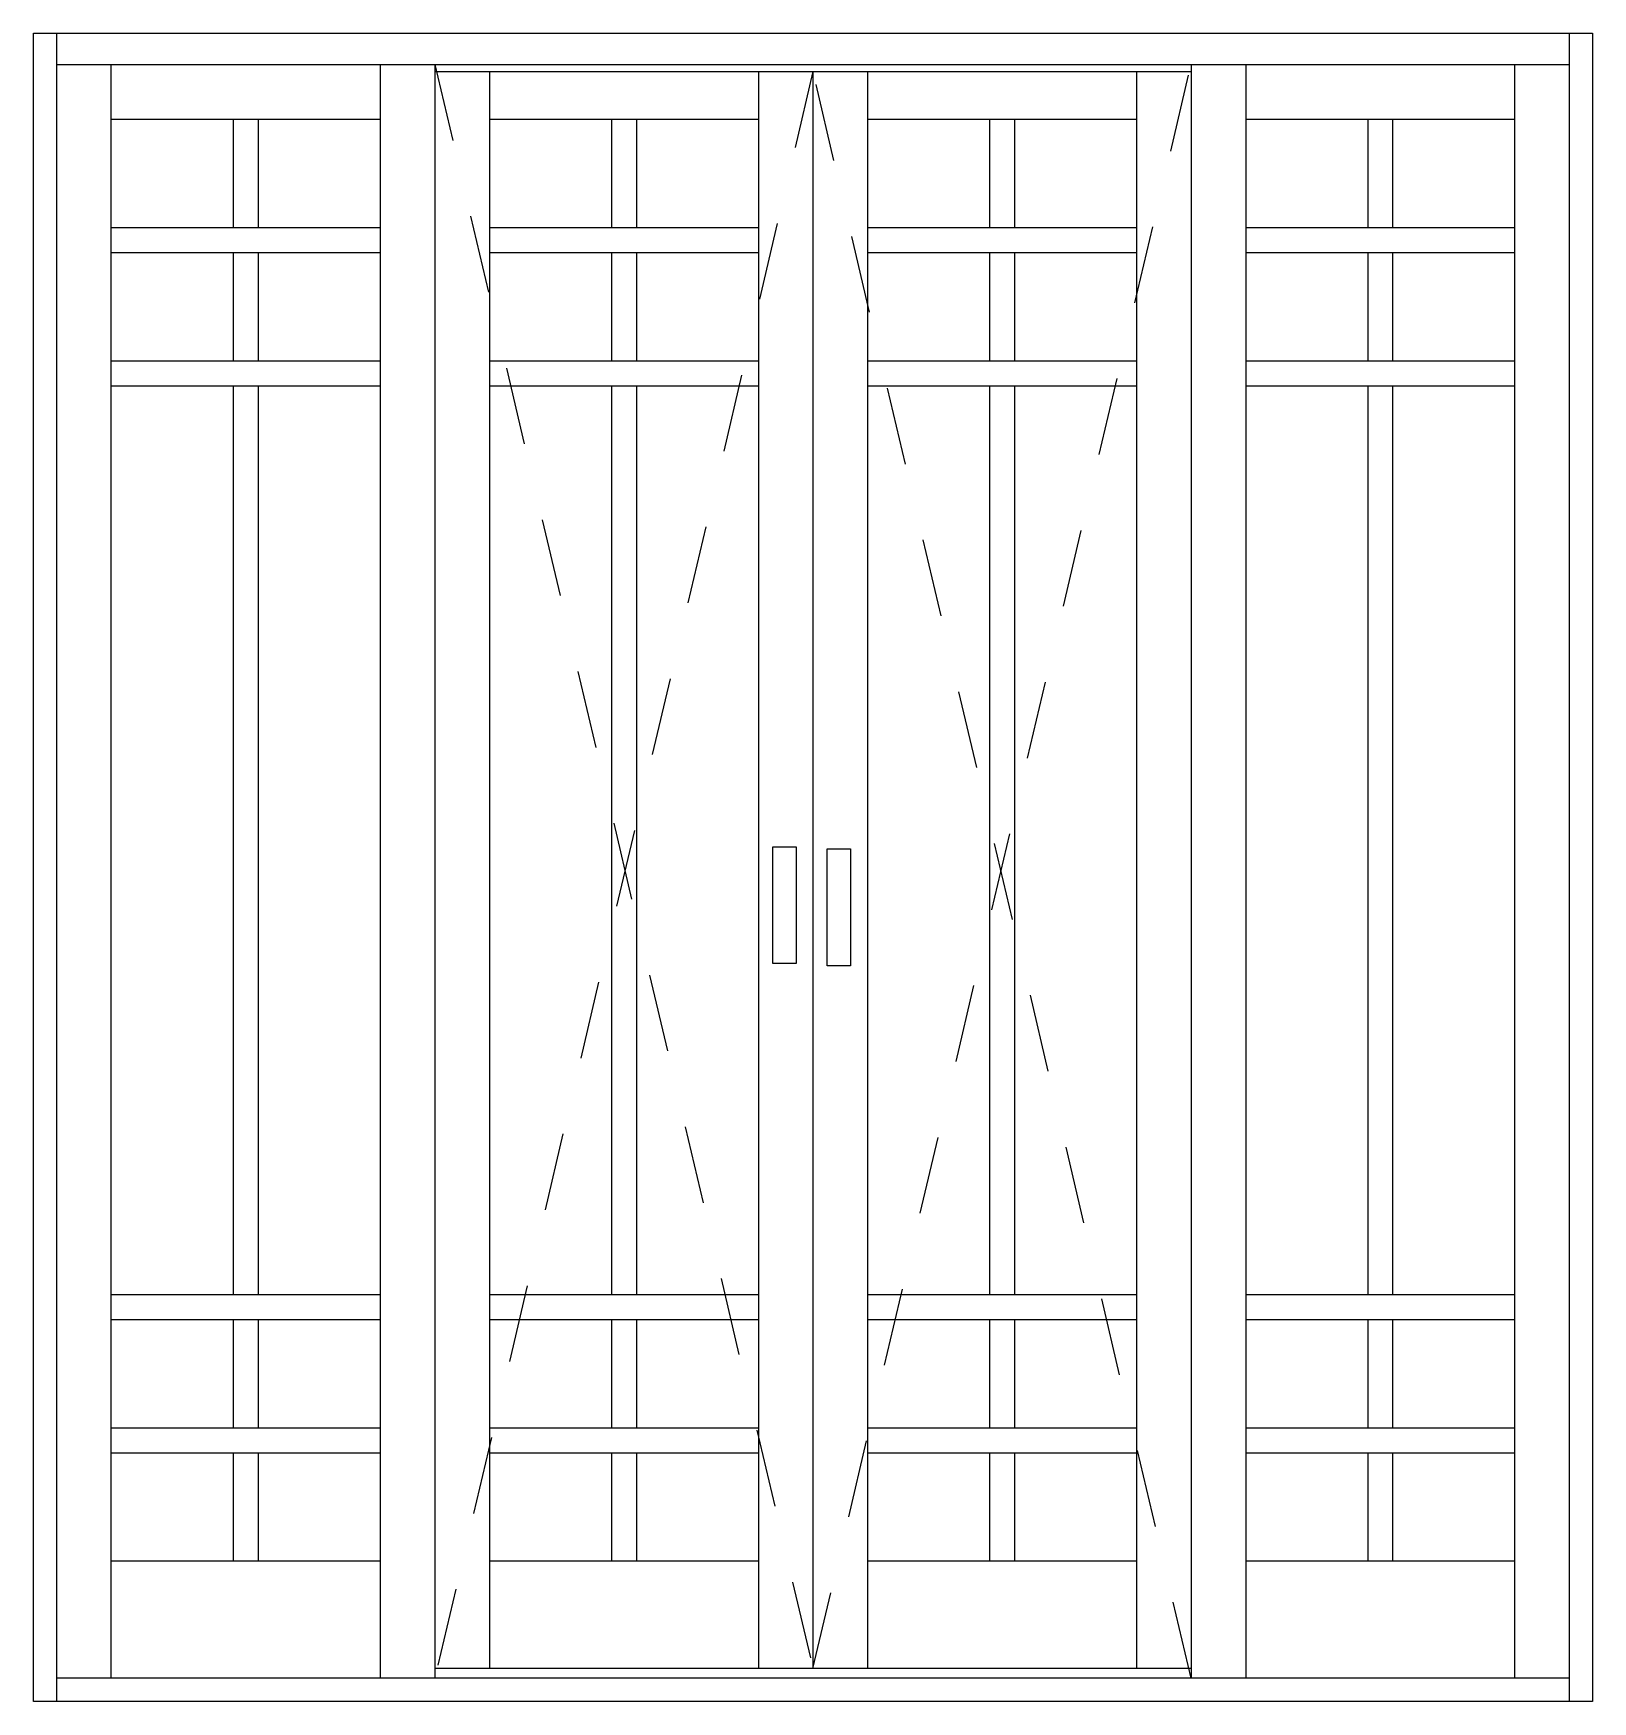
# Model space of a CAD drawing. Header units: millimetres. Extents: x 105.21 to 107.21, y 1312.89 to 1315.03.
import ezdxf

# ---------------------------------------------------------------- set-up
doc = ezdxf.new("R2010")
doc.units = ezdxf.units.MM
doc.header["$LTSCALE"] = 0.5
doc.linetypes.add('HIDDEN2', pattern=[0.1875, 0.125, -0.0625])
doc.layers.add('Gravia_Portas', color=1, linetype='Continuous')
doc.layers.add('Gravia_Portas_hidden2', color=1, linetype='HIDDEN2')

msp = doc.modelspace()

# ---------------------------------------------------------------- linework, layer by layer
at = {"layer": 'Gravia_Portas', "color": 2}
for p, q in [((105.2072, 1312.8864), (105.2072, 1315.0264)), ((105.2072, 1315.0264), (107.2072, 1315.0264)), ((107.2072, 1315.0264), (107.2072, 1312.8864)), ((107.2072, 1312.8864), (105.2072, 1312.8864))]:
    msp.add_line(p, q, dxfattribs=at)
at = {"layer": 'Gravia_Portas'}
for p, q in [((105.2372, 1312.8864), (105.2372, 1315.0264)), ((107.1772, 1315.0264), (107.1772, 1312.8864)), ((105.2372, 1314.9864), (107.1772, 1314.9864)), ((105.3072, 1312.9164), (105.3072, 1314.9864)), ((105.6522, 1314.9864), (105.6522, 1312.9164)), ((105.7222, 1314.9864), (105.7222, 1312.9164)), ((105.7222, 1314.9773), (106.6922, 1314.9773)), ((105.7922, 1314.9773), (105.7922, 1312.9288)), ((106.1372, 1314.9773), (106.1372, 1312.9288)), ((106.2072, 1314.9773), (106.2072, 1312.9288)), ((106.2772, 1314.9773), (106.2772, 1312.9288)), ((106.6222, 1314.9773), (106.6222, 1312.9288)), ((106.6922, 1314.9864), (106.6922, 1312.9164)), ((106.7622, 1314.9864), (106.7622, 1312.9164)), ((107.1072, 1314.9864), (107.1072, 1312.9164)), ((105.3072, 1314.9164), (105.6522, 1314.9164)), ((105.4637, 1314.9164), (105.4637, 1314.7773)), ((105.4957, 1314.9164), (105.4957, 1314.7773)), ((105.7922, 1314.9164), (106.1372, 1314.9164)), ((105.9487, 1314.9164), (105.9487, 1314.7773)), ((105.9807, 1314.9164), (105.9807, 1314.7773)), ((106.2772, 1314.9164), (106.6222, 1314.9164)), ((106.4337, 1314.9164), (106.4337, 1314.7773)), ((106.4657, 1314.9164), (106.4657, 1314.7773)), ((106.7622, 1314.9164), (107.1072, 1314.9164)), ((106.9187, 1314.9164), (106.9187, 1314.7773)), ((106.9507, 1314.9164), (106.9507, 1314.7773)), ((105.3072, 1314.7773), (105.6522, 1314.7773)), ((105.7922, 1314.7773), (106.1372, 1314.7773)), ((106.2772, 1314.7773), (106.6222, 1314.7773)), ((106.7622, 1314.7773), (107.1072, 1314.7773)), ((105.3072, 1314.7453), (105.6522, 1314.7453)), ((105.4637, 1314.7453), (105.4637, 1314.6062)), ((105.4957, 1314.7453), (105.4957, 1314.6062)), ((105.7922, 1314.7453), (106.1372, 1314.7453)), ((105.9487, 1314.7453), (105.9487, 1314.6062)), ((105.9807, 1314.7453), (105.9807, 1314.6062)), ((106.2772, 1314.7453), (106.6222, 1314.7453)), ((106.4337, 1314.7453), (106.4337, 1314.6062)), ((106.4657, 1314.7453), (106.4657, 1314.6062)), ((106.7622, 1314.7453), (107.1072, 1314.7453)), ((106.9187, 1314.7453), (106.9187, 1314.6062)), ((106.9507, 1314.7453), (106.9507, 1314.6062)), ((105.3072, 1314.6062), (105.6522, 1314.6062)), ((105.7922, 1314.6062), (106.1372, 1314.6062)), ((106.2772, 1314.6062), (106.6222, 1314.6062)), ((106.7622, 1314.6062), (107.1072, 1314.6062)), ((105.3072, 1314.5742), (105.6522, 1314.5742)), ((105.4637, 1314.5742), (105.4637, 1313.4085)), ((105.4957, 1314.5742), (105.4957, 1313.4085)), ((105.7922, 1314.5742), (106.1372, 1314.5742)), ((105.9487, 1314.5742), (105.9487, 1313.4085)), ((105.9807, 1314.5742), (105.9807, 1313.4085)), ((106.2772, 1314.5742), (106.6222, 1314.5742)), ((106.4337, 1314.5742), (106.4337, 1313.4085)), ((106.4657, 1314.5742), (106.4657, 1313.4085)), ((106.7622, 1314.5742), (107.1072, 1314.5742)), ((106.9187, 1314.5742), (106.9187, 1313.4085)), ((106.9507, 1314.5742), (106.9507, 1313.4085)), ((106.1558, 1313.983), (106.1858, 1313.983)), ((106.1558, 1313.833), (106.1558, 1313.983)), ((106.1858, 1313.983), (106.1858, 1313.833)), ((106.2254, 1313.9804), (106.2554, 1313.9804)), ((106.2254, 1313.8304), (106.2254, 1313.9804)), ((106.2554, 1313.9804), (106.2554, 1313.8304)), ((106.1858, 1313.833), (106.1558, 1313.833)), ((106.2554, 1313.8304), (106.2254, 1313.8304)), ((105.3072, 1313.4085), (105.6522, 1313.4085)), ((105.7922, 1313.4085), (106.1372, 1313.4085)), ((106.2772, 1313.4085), (106.6222, 1313.4085)), ((106.7622, 1313.4085), (107.1072, 1313.4085)), ((105.3072, 1313.3765), (105.6522, 1313.3765)), ((105.4637, 1313.3765), (105.4637, 1313.2375)), ((105.4957, 1313.3765), (105.4957, 1313.2375)), ((105.7922, 1313.3765), (106.1372, 1313.3765)), ((105.9487, 1313.3765), (105.9487, 1313.2375)), ((105.9807, 1313.3765), (105.9807, 1313.2375)), ((106.2772, 1313.3765), (106.6222, 1313.3765)), ((106.4337, 1313.3765), (106.4337, 1313.2375)), ((106.4657, 1313.3765), (106.4657, 1313.2375)), ((106.7622, 1313.3765), (107.1072, 1313.3765)), ((106.9187, 1313.3765), (106.9187, 1313.2375)), ((106.9507, 1313.3765), (106.9507, 1313.2375)), ((105.3072, 1313.2375), (105.6522, 1313.2375)), ((105.7922, 1313.2375), (106.1372, 1313.2375)), ((106.2772, 1313.2375), (106.6222, 1313.2375)), ((106.7622, 1313.2375), (107.1072, 1313.2375)), ((105.3072, 1313.2055), (105.6522, 1313.2055)), ((105.4637, 1313.2055), (105.4637, 1313.0664)), ((105.4957, 1313.2055), (105.4957, 1313.0664)), ((105.7922, 1313.2055), (106.1372, 1313.2055)), ((105.9487, 1313.2055), (105.9487, 1313.0664)), ((105.9807, 1313.2055), (105.9807, 1313.0664)), ((106.2772, 1313.2055), (106.6222, 1313.2055)), ((106.4337, 1313.2055), (106.4337, 1313.0664)), ((106.4657, 1313.2055), (106.4657, 1313.0664)), ((106.7622, 1313.2055), (107.1072, 1313.2055)), ((106.9187, 1313.2055), (106.9187, 1313.0664)), ((106.9507, 1313.2055), (106.9507, 1313.0664)), ((105.6522, 1313.0664), (105.3072, 1313.0664)), ((106.1372, 1313.0664), (105.7922, 1313.0664)), ((106.6222, 1313.0664), (106.2772, 1313.0664)), ((107.1072, 1313.0664), (106.7622, 1313.0664)), ((107.1772, 1312.9164), (105.2372, 1312.9164)), ((106.6922, 1312.9288), (105.7222, 1312.9288))]:
    msp.add_line(p, q, dxfattribs=at)
at = {"layer": 'Gravia_Portas_hidden2'}
for p, q in [((105.7222, 1314.9864), (106.2072, 1312.9288)), ((106.2072, 1314.9773), (105.7222, 1312.9164)), ((106.2072, 1312.9288), (106.6922, 1314.9864)), ((106.6922, 1312.9164), (106.2072, 1314.9773))]:
    msp.add_line(p, q, dxfattribs=at)

doc.saveas('drawing.dxf')
